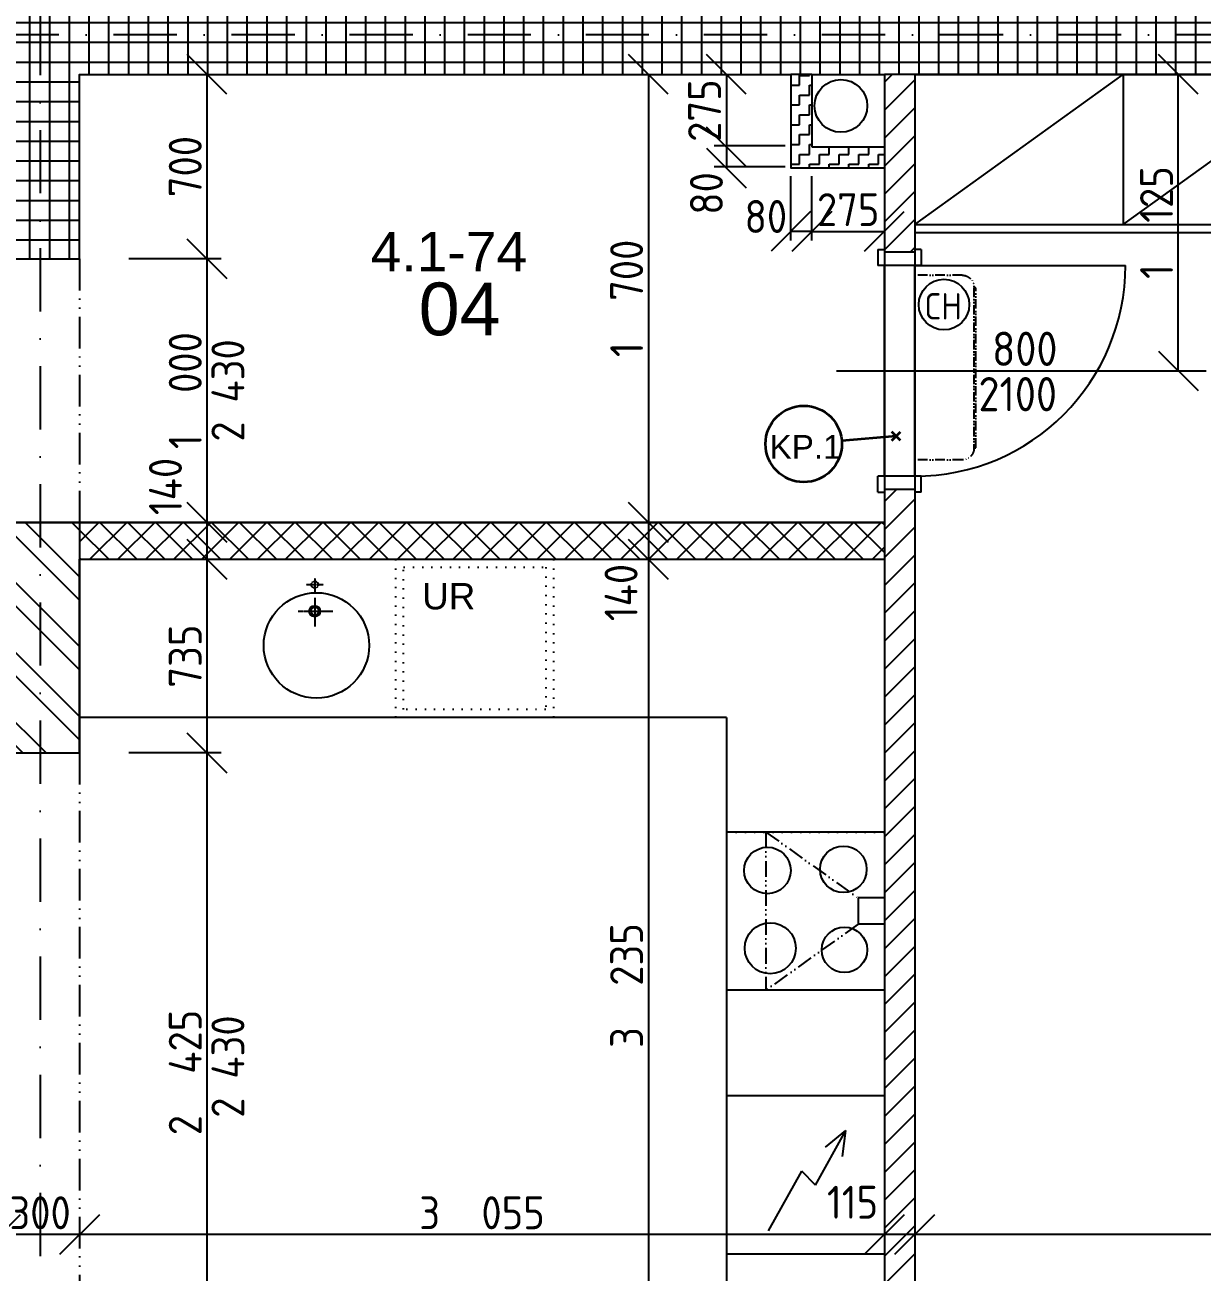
# Model space of a CAD drawing. Extents: x 4511820 to 5180432, y -1526536 to -944957.
# Drawn here: x 5027413 to 5031882, y -1080273 to -1075541 of the extents above; entities that cross this region are included whole.
import ezdxf

# ---------------------------------------------------------------- set-up
doc = ezdxf.new("R2010")
doc.units = 0
doc.header["$MEASUREMENT"] = 0
for name, pattern in [('ACAD_ISO07W100', [3.5, 0.5, -3]), ('ACAD_ISO12W100', [22, 12, -3, 0.5, -3, 0.5, -3]), ('BODKOCIARKOVANA_3', [5.6, 3, -1.3, 0, -1.3]), ('DASHED', [0.75, 0.5, -0.25])]:
    doc.linetypes.add(name, pattern=pattern)
doc.layers.get('0').update_dxf_attribs({"linetype": 'CONTINUOUS'})
doc.layers.get('Defpoints').update_dxf_attribs({"color": 61, "linetype": 'CONTINUOUS'})
for name, color, linetype in [('DVERE', 45, 'CONTINUOUS'), ('KÓTY', 4, 'CONTINUOUS'), ('MÚRY', 1, 'CONTINUOUS'), ('osi', 253, 'CONTINUOUS'), ('Plochy', 41, 'CONTINUOUS'), ('POPIS', 7, 'CONTINUOUS'), ('TENKÁ', 7, 'CONTINUOUS'), ('ZARIADENIE', 47, 'CONTINUOUS'), ('ZARIADENIE1', 145, 'CONTINUOUS'), ('ZZ-chladenie', 133, 'CONTINUOUS'), ('zz-vetr', 52, 'CONTINUOUS'), ('ŠRAFY', 82, 'CONTINUOUS')]:
    doc.layers.add(name, color=color, linetype=linetype)
doc.layers.add('preklady', color=74, linetype='CONTINUOUS', lineweight=35)
doc.styles.add('ARIAL', font='arial.ttf')
doc.styles.add('STYLE1', font='isocp.shx')
doc.dimstyles.new('STANDARD-50', dxfattribs={"dimtxt": 125, "dimasz": 150, "dimexe": 10, "dimexo": 200, "dimgap": 20, "dimtad": 1, "dimdsep": 46, "dimlunit": 6, "dimtxsty": 'STYLE1', "dimblk1": 'OBLIQUE', "dimblk2": 'OBLIQUE', "dimsah": 1, "dimcen": 2.5, "dimse1": 1, "dimse2": 1, "dimadec": 0, "dimazin": 0, "dimtfac": 1, "dimtmove": 1, "dimatfit": 3, "dimldrblk": 'OBLIQUE', "dimfxl": 1, "dimtolj": 1, "dimtzin": 0, "dimarcsym": 0})
pattern_1 = [(45, (515270.5, 400718.02), (-53.0330086, 53.0330086), [])]

# ---------------------------------------------------------------- blocks, each defined once
blk = doc.blocks.new('_OBLIQUE')
at = {"color": 0, "linetype": 'ByBlock'}
blk.add_line((-0.5, -0.5), (0.5, 0.5), dxfattribs=at)
blk = doc.blocks.new('*D13200')
at = {"layer": 'Defpoints', "color": 0}
for p in [(4981761, -1079768.2), (5040921, -1079768.2), (5040921, -1085787.9)]:
    blk.add_point(p, dxfattribs=at)
at = {"layer": 'KÓTY', "color": 0, "lineweight": -2}
blk.add_line((4981761, -1085787.9), (5040921, -1085787.9), dxfattribs=at)
at = {"layer": 'KÓTY', "color": 0, "linetype": 'ByBlock', "lineweight": -2, "xscale": 150, "yscale": 150, "zscale": 150, "rotation": 180}
blk.add_blockref('_OBLIQUE', (4981761, -1085787.9), dxfattribs=at)
at = {"layer": 'KÓTY', "color": 0, "linetype": 'ByBlock', "lineweight": -2, "xscale": 150, "yscale": 150, "zscale": 150}
blk.add_blockref('_OBLIQUE', (5040921, -1085787.9), dxfattribs=at)
at = {"layer": 'KÓTY', "color": 0, "insert": (5011341, -1085705.3), "char_height": 125, "attachment_point": 5, "style": 'STYLE1'}
blk.add_mtext('\\A1;59ﾠ160', dxfattribs=at)
blk = doc.blocks.new('*D20461')
at = {"layer": 'Defpoints', "color": 0}
for p in [(5030791, -1080130.5), (5030791, -1080130.5), (5033956, -1080130.5)]:
    blk.add_point(p, dxfattribs=at)
at = {"layer": 'KÓTY', "color": 0, "lineweight": -2}
blk.add_line((5033956, -1080130.5), (5030791, -1080130.5), dxfattribs=at)
at = {"layer": 'KÓTY', "color": 0, "linetype": 'ByBlock', "lineweight": -2, "xscale": 150, "yscale": 150, "zscale": 150, "rotation": 180}
blk.add_blockref('_OBLIQUE', (5030791, -1080130.5), dxfattribs=at)
at = {"layer": 'KÓTY', "color": 0, "linetype": 'ByBlock', "lineweight": -2, "xscale": 150, "yscale": 150, "zscale": 150}
blk.add_blockref('_OBLIQUE', (5033956, -1080130.5), dxfattribs=at)
at = {"layer": 'KÓTY', "color": 0, "insert": (5032373.5, -1080047.9), "char_height": 125, "attachment_point": 5, "style": 'STYLE1'}
blk.add_mtext('\\A1;3ﾠ165', dxfattribs=at)
blk = doc.blocks.new('*D20462')
at = {"layer": 'Defpoints', "color": 0}
for p in [(5030676, -1080130.5), (5030676, -1080130.5), (5030791, -1080130.5)]:
    blk.add_point(p, dxfattribs=at)
at = {"layer": 'KÓTY', "color": 0, "lineweight": -2}
blk.add_line((5030791, -1080130.5), (5030676, -1080130.5), dxfattribs=at)
at = {"layer": 'KÓTY', "color": 0, "linetype": 'ByBlock', "lineweight": -2, "xscale": 150, "yscale": 150, "zscale": 150, "rotation": 180}
blk.add_blockref('_OBLIQUE', (5030676, -1080130.5), dxfattribs=at)
at = {"layer": 'KÓTY', "color": 0, "linetype": 'ByBlock', "lineweight": -2, "xscale": 150, "yscale": 150, "zscale": 150}
blk.add_blockref('_OBLIQUE', (5030791, -1080130.5), dxfattribs=at)
at = {"layer": 'KÓTY', "color": 0, "insert": (5030555, -1080008), "char_height": 125, "attachment_point": 5, "style": 'STYLE1'}
blk.add_mtext('\\A1;115', dxfattribs=at)
blk = doc.blocks.new('*D20463')
at = {"layer": 'Defpoints', "color": 0}
for p in [(5027621, -1080130.5), (5027621, -1080130.5), (5030676, -1080130.5)]:
    blk.add_point(p, dxfattribs=at)
at = {"layer": 'KÓTY', "color": 0, "lineweight": -2}
blk.add_line((5030676, -1080130.5), (5027621, -1080130.5), dxfattribs=at)
at = {"layer": 'KÓTY', "color": 0, "linetype": 'ByBlock', "lineweight": -2, "xscale": 150, "yscale": 150, "zscale": 150, "rotation": 180}
blk.add_blockref('_OBLIQUE', (5027621, -1080130.5), dxfattribs=at)
at = {"layer": 'KÓTY', "color": 0, "linetype": 'ByBlock', "lineweight": -2, "xscale": 150, "yscale": 150, "zscale": 150}
blk.add_blockref('_OBLIQUE', (5030676, -1080130.5), dxfattribs=at)
at = {"layer": 'KÓTY', "color": 0, "insert": (5029148.5, -1080047.9), "char_height": 125, "attachment_point": 5, "style": 'STYLE1'}
blk.add_mtext('\\A1;3ﾠ055', dxfattribs=at)
blk = doc.blocks.new('*D20464')
at = {"layer": 'Defpoints', "color": 0}
for p in [(5027321, -1080130.5), (5027321, -1080130.5), (5027621, -1080130.5)]:
    blk.add_point(p, dxfattribs=at)
at = {"layer": 'KÓTY', "color": 0, "lineweight": -2}
blk.add_line((5027621, -1080130.5), (5027321, -1080130.5), dxfattribs=at)
at = {"layer": 'KÓTY', "color": 0, "linetype": 'ByBlock', "lineweight": -2, "xscale": 150, "yscale": 150, "zscale": 150, "rotation": 180}
blk.add_blockref('_OBLIQUE', (5027321, -1080130.5), dxfattribs=at)
at = {"layer": 'KÓTY', "color": 0, "linetype": 'ByBlock', "lineweight": -2, "xscale": 150, "yscale": 150, "zscale": 150}
blk.add_blockref('_OBLIQUE', (5027621, -1080130.5), dxfattribs=at)
at = {"layer": 'KÓTY', "color": 0, "insert": (5027471, -1080048), "char_height": 125, "attachment_point": 5, "style": 'STYLE1'}
blk.add_mtext('\\A1;300', dxfattribs=at)
blk = doc.blocks.new('*D20484')
at = {"layer": 'Defpoints', "color": 0}
for p in [(5031483.8, -1075728.2), (5031791.5, -1075728.2), (5031483.8, -1076853.2)]:
    blk.add_point(p, dxfattribs=at)
at = {"layer": 'KÓTY', "color": 0, "lineweight": -2}
blk.add_line((5031791.5, -1076853.2), (5031791.5, -1075728.2), dxfattribs=at)
at = {"layer": 'KÓTY', "color": 0, "linetype": 'ByBlock', "lineweight": -2, "xscale": 150, "yscale": 150, "zscale": 150}
for p, rotation in [((5031791.5, -1075728.2), 90), ((5031791.5, -1076853.2), 270)]:
    blk.add_blockref('_OBLIQUE', p, dxfattribs=dict(at, rotation=rotation))
at = {"layer": 'KÓTY', "color": 0, "insert": (5031709, -1076290.7), "char_height": 125, "attachment_point": 5, "rotation": 90, "style": 'STYLE1'}
blk.add_mtext('\\A1;1ﾠ125', dxfattribs=at)
blk = doc.blocks.new('*D20530')
at = {"layer": 'Defpoints', "color": 0}
for p in [(5030376, -1075728.2), (5029780, -1077428.2), (5030376, -1077428.2)]:
    blk.add_point(p, dxfattribs=at)
at = {"layer": 'KÓTY', "color": 0, "lineweight": -2}
blk.add_line((5029780, -1075728.2), (5029780, -1077428.2), dxfattribs=at)
at = {"layer": 'KÓTY', "color": 0, "linetype": 'ByBlock', "lineweight": -2, "xscale": 150, "yscale": 150, "zscale": 150}
for p, rotation in [((5029780, -1075728.2), 90), ((5029780, -1077428.2), 270)]:
    blk.add_blockref('_OBLIQUE', p, dxfattribs=dict(at, rotation=rotation))
at = {"layer": 'KÓTY', "color": 0, "insert": (5029697.5, -1076578.2), "char_height": 125, "attachment_point": 5, "rotation": 90, "style": 'STYLE1'}
blk.add_mtext('\\A1;1ﾠ700', dxfattribs=at)
blk = doc.blocks.new('*D20531')
at = {"layer": 'Defpoints', "color": 0}
for p in [(5030676, -1077428.2), (5029780, -1077568.2), (5030676, -1077568.2)]:
    blk.add_point(p, dxfattribs=at)
at = {"layer": 'KÓTY', "color": 0, "lineweight": -2}
blk.add_line((5029780, -1077428.2), (5029780, -1077568.2), dxfattribs=at)
at = {"layer": 'KÓTY', "color": 0, "linetype": 'ByBlock', "lineweight": -2, "xscale": 150, "yscale": 150, "zscale": 150}
for p, rotation in [((5029780, -1077428.2), 90), ((5029780, -1077568.2), 270)]:
    blk.add_blockref('_OBLIQUE', p, dxfattribs=dict(at, rotation=rotation))
at = {"layer": 'KÓTY', "color": 0, "insert": (5029676.5, -1077694.5), "char_height": 125, "attachment_point": 5, "rotation": 90, "style": 'STYLE1'}
blk.add_mtext('\\A1;140', dxfattribs=at)
blk = doc.blocks.new('*D20532')
at = {"layer": 'Defpoints', "color": 0}
for p in [(5030676, -1077568.2), (5029780, -1080803.2), (5030281, -1080803.2)]:
    blk.add_point(p, dxfattribs=at)
at = {"layer": 'KÓTY', "color": 0, "lineweight": -2}
blk.add_line((5029780, -1077568.2), (5029780, -1080803.2), dxfattribs=at)
at = {"layer": 'KÓTY', "color": 0, "linetype": 'ByBlock', "lineweight": -2, "xscale": 150, "yscale": 150, "zscale": 150}
for p, rotation in [((5029780, -1077568.2), 90), ((5029780, -1080803.2), 270)]:
    blk.add_blockref('_OBLIQUE', p, dxfattribs=dict(at, rotation=rotation))
at = {"layer": 'KÓTY', "color": 0, "insert": (5029697.5, -1079185.7), "char_height": 125, "attachment_point": 5, "rotation": 90, "style": 'STYLE1'}
blk.add_mtext('\\A1;3ﾠ235', dxfattribs=at)
blk = doc.blocks.new('*D20533')
at = {"layer": 'Defpoints', "color": 0}
for p in [(5027621, -1075728.2), (5027621, -1076428.2), (5028104.5, -1076428.2)]:
    blk.add_point(p, dxfattribs=at)
at = {"layer": 'KÓTY', "color": 0, "lineweight": -2}
blk.add_line((5028104.5, -1075728.2), (5028104.5, -1076428.2), dxfattribs=at)
at = {"layer": 'KÓTY', "color": 0, "linetype": 'ByBlock', "lineweight": -2, "xscale": 150, "yscale": 150, "zscale": 150}
for p, rotation in [((5028104.5, -1075728.2), 90), ((5028104.5, -1076428.2), 270)]:
    blk.add_blockref('_OBLIQUE', p, dxfattribs=dict(at, rotation=rotation))
at = {"layer": 'KÓTY', "color": 0, "insert": (5028022, -1076078.2), "char_height": 125, "attachment_point": 5, "rotation": 90, "style": 'STYLE1'}
blk.add_mtext('\\A1;700', dxfattribs=at)
blk = doc.blocks.new('*D20534')
at = {"layer": 'Defpoints', "color": 0}
for p in [(5027621, -1076428.2), (5027621, -1077428.2), (5028104.5, -1077428.2)]:
    blk.add_point(p, dxfattribs=at)
at = {"layer": 'KÓTY', "color": 0, "lineweight": -2}
blk.add_line((5028104.5, -1076428.2), (5028104.5, -1077428.2), dxfattribs=at)
at = {"layer": 'KÓTY', "color": 0, "linetype": 'ByBlock', "lineweight": -2, "xscale": 150, "yscale": 150, "zscale": 150}
for p, rotation in [((5028104.5, -1076428.2), 90), ((5028104.5, -1077428.2), 270)]:
    blk.add_blockref('_OBLIQUE', p, dxfattribs=dict(at, rotation=rotation))
at = {"layer": 'KÓTY', "color": 0, "insert": (5028022, -1076928.2), "char_height": 125, "attachment_point": 5, "rotation": 90, "style": 'STYLE1'}
blk.add_mtext('\\A1;1ﾠ000', dxfattribs=at)
blk = doc.blocks.new('*D20581')
at = {"layer": 'Defpoints', "color": 0}
for p in [(5027621, -1077428.2), (5027621, -1077568.2), (5028104.5, -1077568.2)]:
    blk.add_point(p, dxfattribs=at)
at = {"layer": 'KÓTY', "color": 0, "lineweight": -2}
blk.add_line((5028104.5, -1077428.2), (5028104.5, -1077568.2), dxfattribs=at)
at = {"layer": 'KÓTY', "color": 0, "linetype": 'ByBlock', "lineweight": -2, "xscale": 150, "yscale": 150, "zscale": 150}
for p, rotation in [((5028104.5, -1077428.2), 90), ((5028104.5, -1077568.2), 270)]:
    blk.add_blockref('_OBLIQUE', p, dxfattribs=dict(at, rotation=rotation))
at = {"layer": 'KÓTY', "color": 0, "insert": (5027947, -1077292), "char_height": 125, "attachment_point": 5, "rotation": 90, "style": 'STYLE1'}
blk.add_mtext('\\A1;140', dxfattribs=at)
blk = doc.blocks.new('*D20582')
at = {"layer": 'Defpoints', "color": 0}
for p in [(5027621, -1077568.2), (5027621, -1078303.2), (5028104.5, -1078303.2)]:
    blk.add_point(p, dxfattribs=at)
at = {"layer": 'KÓTY', "color": 0, "lineweight": -2}
blk.add_line((5028104.5, -1077568.2), (5028104.5, -1078303.2), dxfattribs=at)
at = {"layer": 'KÓTY', "color": 0, "linetype": 'ByBlock', "lineweight": -2, "xscale": 150, "yscale": 150, "zscale": 150}
for p, rotation in [((5028104.5, -1077568.2), 90), ((5028104.5, -1078303.2), 270)]:
    blk.add_blockref('_OBLIQUE', p, dxfattribs=dict(at, rotation=rotation))
at = {"layer": 'KÓTY', "color": 0, "insert": (5028022, -1077935.7), "char_height": 125, "attachment_point": 5, "rotation": 90, "style": 'STYLE1'}
blk.add_mtext('\\A1;735', dxfattribs=at)
blk = doc.blocks.new('*D20583')
at = {"layer": 'Defpoints', "color": 0}
for p in [(5027621, -1078303.2), (5027621, -1080728.2), (5028104.5, -1080728.2)]:
    blk.add_point(p, dxfattribs=at)
at = {"layer": 'KÓTY', "color": 0, "lineweight": -2}
blk.add_line((5028104.5, -1078303.2), (5028104.5, -1080728.2), dxfattribs=at)
at = {"layer": 'KÓTY', "color": 0, "linetype": 'ByBlock', "lineweight": -2, "xscale": 150, "yscale": 150, "zscale": 150}
for p, rotation in [((5028104.5, -1078303.2), 90), ((5028104.5, -1080728.2), 270)]:
    blk.add_blockref('_OBLIQUE', p, dxfattribs=dict(at, rotation=rotation))
at = {"layer": 'KÓTY', "color": 0, "insert": (5028022, -1079515.7), "char_height": 125, "attachment_point": 5, "rotation": 90, "style": 'STYLE1'}
blk.add_mtext('\\A1;2ﾠ425', dxfattribs=at)
blk = doc.blocks.new('chlad2')
at = {"layer": 'ZZ-chladenie', "linetype": 'ACAD_ISO12W100', "ltscale": 3}
for p, q in [((5102412.5, -1105747.3), (5102592.5, -1105747.3)), ((5102412.5, -1106448.4), (5102592.5, -1106448.4))]:
    blk.add_line(p, q, dxfattribs=at)
blk.add_lwpolyline([(5102367.5, -1106402), (5102360.8, -1106402), (5102360.8, -1105794.8), (5102367.5, -1105794.8)], close=True, dxfattribs=at)
for centre, start, end in [((5102412.5, -1105792.3), 90, 180), ((5102412.5, -1106403.4), 180, 270)]:
    blk.add_arc(centre, 45, start, end, dxfattribs=at)
blk = doc.blocks.new('*D31598')
at = {"layer": 'Defpoints', "color": 0}
for p in [(5030401, -1075728.2), (5030076, -1076003.2), (5030401, -1076003.2)]:
    blk.add_point(p, dxfattribs=at)
at = {"layer": 'KÓTY', "color": 0, "lineweight": -2}
blk.add_line((5030076, -1075728.2), (5030076, -1076003.2), dxfattribs=at)
at = {"layer": 'KÓTY', "color": 0, "linetype": 'ByBlock', "lineweight": -2, "xscale": 150, "yscale": 150, "zscale": 150}
for p, rotation in [((5030076, -1075728.2), 90), ((5030076, -1076003.2), 270)]:
    blk.add_blockref('_OBLIQUE', p, dxfattribs=dict(at, rotation=rotation))
at = {"layer": 'KÓTY', "color": 0, "insert": (5029993.5, -1075865.7), "char_height": 125, "attachment_point": 5, "rotation": 90, "style": 'STYLE1'}
blk.add_mtext('\\A1;275', dxfattribs=at)
blk = doc.blocks.new('*D31599')
at = {"layer": 'Defpoints', "color": 0}
for p in [(5030401, -1076003.2), (5030076, -1076083.2), (5030401, -1076083.2)]:
    blk.add_point(p, dxfattribs=at)
at = {"layer": 'KÓTY', "color": 0, "lineweight": -2}
blk.add_line((5030076, -1076003.2), (5030076, -1076083.2), dxfattribs=at)
at = {"layer": 'KÓTY', "color": 0, "linetype": 'ByBlock', "lineweight": -2, "xscale": 150, "yscale": 150, "zscale": 150}
for p, rotation in [((5030076, -1076003.2), 90), ((5030076, -1076083.2), 270)]:
    blk.add_blockref('_OBLIQUE', p, dxfattribs=dict(at, rotation=rotation))
at = {"layer": 'KÓTY', "color": 0, "insert": (5030000.5, -1076180), "char_height": 125, "attachment_point": 5, "rotation": 90, "style": 'STYLE1'}
blk.add_mtext('\\A1;80', dxfattribs=at)
blk = doc.blocks.new('*D31600')
at = {"layer": 'Defpoints', "color": 0}
for p in [(5030401, -1076003.2), (5030676, -1076003.2), (5030676, -1076324)]:
    blk.add_point(p, dxfattribs=at)
at = {"layer": 'KÓTY', "color": 0, "lineweight": -2}
blk.add_line((5030401, -1076324), (5030676, -1076324), dxfattribs=at)
at = {"layer": 'KÓTY', "color": 0, "linetype": 'ByBlock', "lineweight": -2, "xscale": 150, "yscale": 150, "zscale": 150, "rotation": 180}
blk.add_blockref('_OBLIQUE', (5030401, -1076324), dxfattribs=at)
at = {"layer": 'KÓTY', "color": 0, "linetype": 'ByBlock', "lineweight": -2, "xscale": 150, "yscale": 150, "zscale": 150}
blk.add_blockref('_OBLIQUE', (5030676, -1076324), dxfattribs=at)
at = {"layer": 'KÓTY', "color": 0, "insert": (5030538.5, -1076241.5), "char_height": 125, "attachment_point": 5, "style": 'STYLE1'}
blk.add_mtext('\\A1;275', dxfattribs=at)
blk = doc.blocks.new('*D31601')
at = {"layer": 'Defpoints', "color": 0}
for p in [(5030321, -1076003.2), (5030401, -1076003.2), (5030321, -1076324)]:
    blk.add_point(p, dxfattribs=at)
at = {"layer": 'KÓTY', "color": 0, "lineweight": -2}
blk.add_line((5030401, -1076324), (5030321, -1076324), dxfattribs=at)
at = {"layer": 'KÓTY', "color": 0, "linetype": 'ByBlock', "lineweight": -2, "xscale": 150, "yscale": 150, "zscale": 150, "rotation": 180}
blk.add_blockref('_OBLIQUE', (5030321, -1076324), dxfattribs=at)
at = {"layer": 'KÓTY', "color": 0, "linetype": 'ByBlock', "lineweight": -2, "xscale": 150, "yscale": 150, "zscale": 150}
blk.add_blockref('_OBLIQUE', (5030401, -1076324), dxfattribs=at)
at = {"layer": 'KÓTY', "color": 0, "insert": (5030226, -1076267.5), "char_height": 125, "attachment_point": 5, "style": 'STYLE1'}
blk.add_mtext('\\A1;80', dxfattribs=at)

msp = doc.modelspace()

# ---------------------------------------------------------------- hatches: boundary and pattern name
at = {"layer": 'ŠRAFY', "ltscale": 0.25}
h = msp.add_hatch(dxfattribs=at)
h.set_pattern_fill('ANSI37', color=256, scale=600, angle=45)
h.set_pattern_definition([(90, (-3429042.49, 739093.5), (-75, 1e-14), []), (180, (-3429042.49, 739093.5), (-1e-14, -75), [])])
h.paths.add_polyline_path([(5033956, -1075728.172), (5034006, -1075728.172), (5034121, -1075728.172), (5034121, -1075428.172), (5033521, -1075428.172), (5033406, -1075428.172), (5031906, -1075428.172), (5031791, -1075428.172), (5031766, -1075428.172), (5029361, -1075428.172), (5029336, -1075428.172), (5029221, -1075428.172), (5027621, -1075428.172), (5027621, -1074283.172), (5027621, -1074178.172), (5027321, -1074178.172), (5027321, -1074283.172), (5027321, -1074398.172), (5027321, -1074423.172), (5027321, -1076313.172), (5027321, -1076428.172), (5027621, -1076428.172), (5027621, -1075728.172), (5030376, -1075728.172), (5030396, -1075728.172), (5030676, -1075728.172), (5030791, -1075728.172)])
h.paths.add_polyline_path([(5027327.201, -1074463.5), (5027614.799, -1074463.5), (5027614.799, -1074713.5), (5027327.201, -1074713.5)], flags=24)
h.paths.add_polyline_path([(5033052.5, -1075721.971), (5033052.5, -1075434.373), (5033302.5, -1075434.373), (5033302.5, -1075721.971)], flags=24)
h = msp.add_hatch(dxfattribs=at)
h.set_pattern_fill('ZIGZAG', color=256, scale=300, style=0)
h.set_pattern_definition([(0, (-69196, 390818.02), (37.5, 37.5), [37.5, -37.5]), (90, (-69158.5, 390818.02), (-37.5, 37.5), [37.5, -37.5])])
h.paths.add_polyline_path([(5030676, -1076003.172), (5030401, -1076003.172), (5030401, -1075728.172), (5030321, -1075728.172), (5030321, -1076083.172), (5030676, -1076083.172)])
h = msp.add_hatch(dxfattribs=at)
h.set_pattern_fill('ANSI31', color=256, scale=600, style=0)
h.set_pattern_definition(pattern_1)
h.paths.add_polyline_path([(5030791, -1075728.172), (5030676, -1075728.172), (5030676, -1076008.172), (5030676, -1076028.172), (5030676, -1076393.172), (5030676, -1076403.172), (5030791, -1076403.172), (5030791, -1076393.172)])
h = msp.add_hatch(dxfattribs=at)
h.set_pattern_fill('ANSI31', color=256, scale=600, style=0)
h.set_pattern_definition(pattern_1)
h.paths.add_polyline_path([(5030676, -1077313.172), (5030676, -1077303.172), (5030791, -1077303.172), (5030791, -1077313.172), (5030791, -1080803.172), (5030676, -1080803.172), (5030676, -1080203.172), (5030676, -1079603.172), (5030676, -1079203.172), (5030676, -1078953.172), (5030676, -1078853.172), (5030676, -1078603.172), (5030676, -1077568.172), (5030676, -1077428.172)])
at = {"layer": 'ŠRAFY'}
h = msp.add_hatch(dxfattribs=at)
h.set_pattern_fill('ANSI32', color=256, scale=500, angle=90)
h.set_pattern_definition([(135, (515810.9, 44482.1), (-132.5825215, -132.5825215), []), (135, (515810.9, 44570.48), (-132.5825215, -132.5825215), [])])
h.paths.add_polyline_path([(5027621, -1077568.172), (5027621, -1077428.172), (5027321, -1077428.172), (5027321, -1077543.172), (5027321, -1077998.172), (5027321, -1078078.172), (5027321, -1078303.172), (5027621, -1078303.172), (5027621, -1078168.172)])
at = {"layer": 'ŠRAFY', "ltscale": 0.25}
h = msp.add_hatch(dxfattribs=at)
h.set_pattern_fill('ANSI37', color=256, scale=600, style=0)
h.set_pattern_definition([(45, (-3027222.4, 553497.696), (-53.0330086, 53.0330086), []), (135, (-3027222.4, 553497.696), (-53.0330086, -53.0330086), [])])
h.paths.add_polyline_path([(5030676, -1077428.172), (5027621, -1077428.172), (5027621, -1077568.172), (5028821, -1077568.172), (5029421, -1077568.172), (5030676, -1077568.172)])

# ---------------------------------------------------------------- linework, layer by layer
at = {"layer": 'DVERE', "ltscale": 0.25}
for p, q in [((5030651, -1076393.172), (5030651, -1076453.172)), ((5030651, -1076393.172), (5030676, -1076393.172)), ((5030816, -1076393.172), (5030791, -1076393.172)), ((5030816, -1076393.172), (5030816, -1076453.172)), ((5030816, -1076453.172), (5030651, -1076453.172)), ((5030676, -1077253.172), (5030676, -1076453.172)), ((5030791, -1077253.172), (5030791, -1076453.172)), ((5030791, -1076453.172), (5031591, -1076453.172)), ((5030494.5, -1076853.172), (5031897.156, -1076853.172)), ((5030651, -1077313.172), (5030651, -1077253.172)), ((5030816, -1077253.172), (5030651, -1077253.172)), ((5030816, -1077313.172), (5030816, -1077253.172)), ((5030651, -1077313.172), (5030676, -1077313.172)), ((5030816, -1077313.172), (5030791, -1077313.172))]:
    msp.add_line(p, q, dxfattribs=at)
msp.add_arc((5030791, -1076453.172), 800, 270, 0, dxfattribs=at)
at = {"layer": 'KÓTY'}
for p, q in [((5030029.5, -1075998.172), (5030299, -1075998.172)), ((5030029.5, -1076078.172), (5030299, -1076078.172)), ((5030321, -1076358.5), (5030321, -1076114.691)), ((5030401, -1076358.5), (5030401, -1076114.691))]:
    msp.add_line(p, q, dxfattribs=at)
at = {"layer": 'KÓTY', "ltscale": 0.25}
for p, q in [((5028157.903, -1076428.172), (5027807.903, -1076428.172)), ((5028157.903, -1078303.172), (5027807.903, -1078303.172))]:
    msp.add_line(p, q, dxfattribs=at)
at = {"layer": 'KÓTY'}
msp.add_circle((5030511, -1075847.747), 100, dxfattribs=at)
at = {"layer": 'MÚRY'}
for p, q in [((5027621, -1075728.172), (5030321, -1075728.172)), ((5027621, -1076428.172), (5027621, -1075728.172)), ((5030321, -1075728.172), (5030321, -1076083.172)), ((5030401, -1075728.172), (5030676, -1075728.172)), ((5030401, -1075728.172), (5030401, -1076003.172)), ((5030676, -1075728.172), (5030676, -1076003.172)), ((5030791, -1075728.172), (5033956, -1075728.172)), ((5030791, -1075728.172), (5030791, -1076403.172)), ((5030401, -1076003.172), (5030676, -1076003.172)), ((5030321, -1076083.172), (5030676, -1076083.172)), ((5030676, -1076083.172), (5030676, -1076403.172)), ((5027321, -1076428.172), (5027621, -1076428.172)), ((5030676, -1077303.172), (5030676, -1077428.172)), ((5030791, -1077303.172), (5030791, -1080803.172)), ((5026321, -1077428.172), (5030676, -1077428.172)), ((5027621, -1077428.172), (5027321, -1077428.172)), ((5027621, -1077568.172), (5030676, -1077568.172)), ((5027621, -1077568.172), (5027621, -1078303.172)), ((5030676, -1077568.172), (5030676, -1080803.172)), ((5027321, -1078303.172), (5027621, -1078303.172))]:
    msp.add_line(p, q, dxfattribs=at)
at = {"layer": 'MÚRY', "ltscale": 0.25}
for p, q in [((5030791, -1076403.172), (5030676, -1076403.172)), ((5030791, -1077303.172), (5030676, -1077303.172))]:
    msp.add_line(p, q, dxfattribs=at)
at = {"layer": 'osi', "linetype": 'BODKOCIARKOVANA_3', "ltscale": 80}
for p, q in [((5027471, -1047260.98), (5027471, -1084778.172)), ((5041881, -1075578.172), (4978211, -1075578.172))]:
    msp.add_line(p, q, dxfattribs=at)
at = {"layer": 'Plochy'}
for points in [[(5026321, -1077428.172), (5026321, -1076428.172), (5027621, -1076428.172), (5027621, -1075728.172), (5030321, -1075728.172), (5030321, -1076083.172), (5030676, -1076083.172), (5030676, -1077428.172)], [(5033956, -1075728.172), (5030791, -1075728.172), (5030791, -1080803.172), (5033956, -1080803.172)], [(5020981, -1080728.172), (5020981, -1076428.172), (5026321, -1076428.172), (5026321, -1078078.172), (5027321, -1078078.172), (5027321, -1078303.172), (5027621, -1078303.172), (5027621, -1077568.172), (5030676, -1077568.172), (5030676, -1080803.172), (5027621, -1080803.172), (5027621, -1080668.172), (5027321, -1080668.172), (5027321, -1080728.172)]]:
    msp.add_lwpolyline(points, close=True, dxfattribs=at)
at = {"layer": 'preklady'}
for p, q in [((5030704.265, -1077117.999), (5030737.499, -1077084.765)), ((5030737.5, -1077118), (5030704.266, -1077084.766)), ((5030720.882, -1077101.382), (5030514.271, -1077118.526))]:
    msp.add_line(p, q, dxfattribs=at)
at = {"layer": 'preklady', "ltscale": 0.25}
msp.add_circle((5030369.767, -1077130.517), 145, dxfattribs=at)
at = {"layer": 'TENKÁ'}
for p, q in [((5030401, -1075728.172), (5030321, -1075728.172)), ((5030791, -1075728.172), (5030676, -1075728.172)), ((5030676, -1076003.172), (5030676, -1076083.172)), ((5027621, -1077428.172), (5027621, -1077568.172)), ((5030676, -1077428.172), (5030676, -1077568.172))]:
    msp.add_line(p, q, dxfattribs=at)
at = {"layer": 'TENKÁ', "linetype": 'ACAD_ISO12W100', "ltscale": 10}
for p, q in [((5027621, -1076428.172), (5027621, -1077428.172)), ((5027621, -1078303.172), (5027621, -1080728.172))]:
    msp.add_line(p, q, dxfattribs=at)
at = {"layer": 'ZARIADENIE'}
for p, q in [((5030791, -1076298.172), (5031582.25, -1075728.172)), ((5031582.25, -1075728.172), (5031582.25, -1076298.172)), ((5031582.25, -1076298.172), (5032373.5, -1075728.172)), ((5030791, -1076298.172), (5033956, -1076298.172)), ((5030791, -1076328.172), (5033956, -1076328.172))]:
    msp.add_line(p, q, dxfattribs=at)
at = {"layer": 'ZARIADENIE1', "color": 8, "linetype": 'ACAD_ISO07W100', "ltscale": 10}
for p, q in [((5028821, -1078168.172), (5028821, -1077568.172)), ((5029421, -1078168.172), (5029421, -1077568.172)), ((5030076, -1078603.172), (5030676, -1078603.172))]:
    msp.add_line(p, q, dxfattribs=at)
at = {"layer": 'ZARIADENIE1', "color": 8, "linetype": 'DASHED'}
for p, q in [((5028514.027, -1077639.871), (5028514.027, -1077691.904)), ((5028481.164, -1077664.518), (5028546.891, -1077664.518)), ((5028514.027, -1077714.276), (5028514.027, -1077823.821)), ((5028451.039, -1077764.941), (5028582.493, -1077764.941))]:
    msp.add_line(p, q, dxfattribs=at)
at = {"layer": 'ZARIADENIE1', "color": 8, "ltscale": 0.25}
for p, q in [((5030076, -1078168.172), (5027621, -1078168.172)), ((5030076, -1078168.172), (5030076, -1080803.172)), ((5030676, -1078603.172), (5030076, -1078603.172)), ((5030576, -1078853.172), (5030576, -1078953.172)), ((5030676, -1078853.172), (5030576, -1078853.172)), ((5030676, -1078953.172), (5030576, -1078953.172)), ((5030676, -1079203.172), (5030076, -1079203.172)), ((5030676, -1079203.172), (5030076, -1079203.172)), ((5030076, -1079603.172), (5030676, -1079603.172)), ((5030076, -1080203.172), (5030676, -1080203.172))]:
    msp.add_line(p, q, dxfattribs=at)
at = {"layer": 'ZARIADENIE1', "color": 8, "linetype": 'ACAD_ISO12W100', "ltscale": 5}
for p, q in [((5030226, -1078603.172), (5030576, -1078853.172)), ((5030226, -1078603.172), (5030226, -1079203.172)), ((5030576, -1078953.172), (5030226, -1079203.172))]:
    msp.add_line(p, q, dxfattribs=at)
at = {"layer": 'ZARIADENIE1', "color": 8}
for p, q in [((5030413.908, -1079943.229), (5030529.624, -1079735.254)), ((5030452.075, -1079798.532), (5030529.624, -1079735.254)), ((5030516.74, -1079834.511), (5030529.624, -1079735.254)), ((5030236.148, -1080116.684), (5030362.075, -1079890.358)), ((5030413.908, -1079943.229), (5030362.075, -1079890.358))]:
    msp.add_line(p, q, dxfattribs=at)
at = {"layer": 'ZARIADENIE1', "color": 8, "linetype": 'ACAD_ISO07W100', "ltscale": 10}
msp.add_lwpolyline([(5029391, -1077598.172), (5029391, -1078138.172), (5028851, -1078138.172), (5028851, -1077598.172)], close=True, dxfattribs=at)
at = {"layer": 'ZARIADENIE1', "color": 8, "linetype": 'DASHED'}
msp.add_circle((5028513.714, -1077664.517), 12.931, dxfattribs=at)
at = {"layer": 'ZARIADENIE1', "color": 8, "ltscale": 0.25}
for centre, radius in [((5028519.876, -1077895.084), 200), ((5030231.924, -1078749.016), 88.387), ((5030520.235, -1078744.621), 88.387), ((5030242.446, -1079043.975), 96.805), ((5030524.443, -1079050.296), 86.283)]:
    msp.add_circle(centre, radius, dxfattribs=at)
at = {"layer": 'ZARIADENIE1', "color": 8, "linetype": 'Continuous'}
for centre, radius in [((5028513.754, -1077765.208), 20.877), ((5028514.027, -1077764.941), 14.781)]:
    msp.add_circle(centre, radius, dxfattribs=at)
at = {"layer": 'ZZ-chladenie'}
msp.add_circle((5030902.176, -1076601.921), 96, dxfattribs=at)
at = {"layer": 'zz-vetr'}
msp.add_circle((5030511, -1075847.747), 100, dxfattribs=at)
msp.add_circle((5030511, -1075847.747), 100, dxfattribs=at)

# ---------------------------------------------------------------- block references
at = {"layer": 'ZZ-chladenie', "xscale": -1, "rotation": 359.9999999999999}
msp.add_blockref('chlad2', (10133383.5, 29257.02), dxfattribs=at)

# ---------------------------------------------------------------- texts
at = {"layer": 'KÓTY', "char_height": 125, "attachment_point": 5, "rotation": 90, "style": 'STYLE1'}
for insert in [(5028184.088, -1076927.558), (5028184.088, -1079493.058)]:
    msp.add_mtext('\\A1;2 430', dxfattribs=dict(at, insert=insert))
at = {"layer": 'POPIS', "lineweight": 40, "ltscale": 0.25, "style": 'ARIAL'}
for s, height, p in [('4.1-74', 150, (5028725.769, -1076475.751)), ('04', 200, (5028908.311, -1076718.251))]:
    msp.add_text(s, height=height, dxfattribs=at).set_placement(p)
at = {"layer": 'preklady', "linetype": 'Continuous', "lineweight": 20, "style": 'ARIAL'}
msp.add_text('KP.1', height=90, dxfattribs=at).set_placement((5030240.503, -1077186.774))
at = {"layer": 'TENKÁ', "linetype": 'Continuous', "style": 'STYLE1'}
for s, p in [('800', (5031084.845, -1076834.588)), ('2100', (5031033.071, -1077006.696))]:
    msp.add_text(s, height=130, dxfattribs=at).set_placement(p)
at = {"layer": 'ZARIADENIE1', "color": 8, "linetype": 'ACAD_ISO07W100', "ltscale": 10, "style": 'ARIAL'}
msp.add_text('UR', height=100, dxfattribs=at).set_placement((5028921.429, -1077758.28))
at = {"layer": 'ZZ-chladenie', "style": 'STYLE1'}
msp.add_text('CH', height=100, dxfattribs=at).set_placement((5030827.548, -1076658.12))

# ---------------------------------------------------------------- dimensions: what is measured, and where the dimension line sits
at = {"layer": 'KÓTY'}
for base, p1, p2, picture, middle in [((5028104.5, -1076428.172), (5027621, -1075728.172), (5027621, -1076428.172), '*D20533', (5028022, -1076078.172)), ((5029780, -1077428.172), (5030376, -1075728.172), (5030376, -1077428.172), '*D20530', (5029697.457, -1076578.172)), ((5031791.5, -1075728.172), (5031483.82, -1076853.172), (5031483.82, -1075728.172), '*D20484', (5031708.957, -1076290.672)), ((5028104.5, -1077428.172), (5027621, -1076428.172), (5027621, -1077428.172), '*D20534', (5028021.957, -1076928.172)), ((5028104.5, -1078303.172), (5027621, -1077568.172), (5027621, -1078303.172), '*D20582', (5028022, -1077935.672)), ((5029780, -1080803.172), (5030676, -1077568.172), (5030281, -1080803.172), '*D20532', (5029697.457, -1079185.672)), ((5028104.5, -1080728.172), (5027621, -1078303.172), (5027621, -1080728.172), '*D20583', (5028021.957, -1079515.672))]:
    dim = msp.add_linear_dim(base=base, p1=p1, p2=p2, angle=90, dimstyle='STANDARD-50', dxfattribs=at)
    dim.commit()
    dim.dimension.update_dxf_attribs({"geometry": picture, "text_midpoint": middle})
dim = msp.add_linear_dim(base=(5030076, -1076003.172), p1=(5030401, -1075728.172), p2=(5030401, -1076003.172), angle=90, dimstyle='STANDARD-50', override={"dimtxsty": 'STYLE1', "dimldrblk": 'OBLIQUE'}, dxfattribs=at)
dim.commit()
dim.dimension.update_dxf_attribs({"geometry": '*D31598', "text_midpoint": (5029993.5, -1075865.672)})
dim = msp.add_linear_dim(base=(5030076, -1076083.172), p1=(5030401, -1076003.172), p2=(5030401, -1076083.172), angle=90, dimstyle='STANDARD-50', override={"dimtxsty": 'STYLE1', "dimldrblk": 'OBLIQUE'}, dxfattribs=at)
dim.commit()
dim.dimension.update_dxf_attribs({"geometry": '*D31599', "text_midpoint": (5030083, -1076180), "dimtype": 160})
dim = msp.add_linear_dim(base=(5030321, -1076324), p1=(5030401, -1076003.172), p2=(5030321, -1076003.172), dimstyle='STANDARD-50', override={"dimtxsty": 'STYLE1', "dimldrblk": 'OBLIQUE'}, dxfattribs=at)
dim.commit()
dim.dimension.update_dxf_attribs({"geometry": '*D31601', "text_midpoint": (5030226, -1076350), "dimtype": 160})
dim = msp.add_linear_dim(base=(5030676, -1076324), p1=(5030401, -1076003.172), p2=(5030676, -1076003.172), dimstyle='STANDARD-50', override={"dimtxsty": 'STYLE1', "dimldrblk": 'OBLIQUE'}, dxfattribs=at)
dim.commit()
dim.dimension.update_dxf_attribs({"geometry": '*D31600', "text_midpoint": (5030538.5, -1076241.5)})
for base, p1, p2, picture, middle in [((5028104.5, -1077568.172), (5027621, -1077428.172), (5027621, -1077568.172), '*D20581', (5028029.5, -1077292)), ((5029780, -1077568.172), (5030676, -1077428.172), (5030676, -1077568.172), '*D20531', (5029759, -1077694.5))]:
    dim = msp.add_linear_dim(base=base, p1=p1, p2=p2, angle=90, dimstyle='STANDARD-50', dxfattribs=at)
    dim.commit()
    dim.dimension.update_dxf_attribs({"geometry": picture, "text_midpoint": middle, "dimtype": 160})
for base, p1, p2, picture, middle in [((5040921, -1085787.863), (4981761, -1079768.172), (5040921, -1079768.172), '*D13200', (5011341, -1085705.321)), ((5027321, -1080130.48), (5027621, -1080130.48), (5027321, -1080130.48), '*D20464', (5027471, -1080047.98)), ((5027621, -1080130.48), (5030676, -1080130.48), (5027621, -1080130.48), '*D20463', (5029148.5, -1080047.938)), ((5030791, -1080130.48), (5033956, -1080130.48), (5030791, -1080130.48), '*D20461', (5032373.5, -1080047.938))]:
    dim = msp.add_linear_dim(base=base, p1=p1, p2=p2, dimstyle='STANDARD-50', dxfattribs=at)
    dim.commit()
    dim.dimension.update_dxf_attribs({"geometry": picture, "text_midpoint": middle})
dim = msp.add_linear_dim(base=(5030676, -1080130.48), p1=(5030791, -1080130.48), p2=(5030676, -1080130.48), dimstyle='STANDARD-50', dxfattribs=at)
dim.commit()
dim.dimension.update_dxf_attribs({"geometry": '*D20462', "text_midpoint": (5030555, -1080090.5), "dimtype": 160})

doc.saveas('drawing.dxf')
